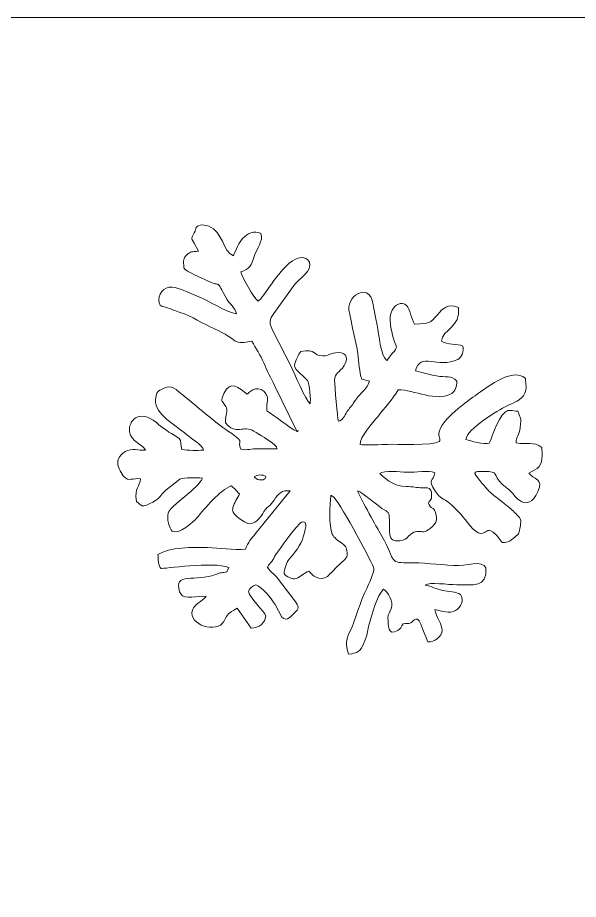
# Model space of a CAD drawing. Header units: millimetres. Extents: x -127 to 127, y -90 to 89.
# Drawn here: x -104.34 to -82.23, y 54.16 to 88.9 of the extents above; entities that cross this region are included whole.
import ezdxf

# ---------------------------------------------------------------- set-up
doc = ezdxf.new("R2010")
doc.units = ezdxf.units.MM
doc.header["$MEASUREMENT"] = 0
doc.layers.add('Layer 1', color=7, linetype='Continuous')

msp = doc.modelspace()

# ---------------------------------------------------------------- linework, layer by layer
at = {"layer": 'Layer 1', "color": 1, "lineweight": 20}
msp.add_lwpolyline([(-127, -88.9), (127, -88.9), (127, 88.9), (-127, 88.9), (-127, -88.9)], close=True, dxfattribs=at)
at = {"layer": 'Layer 1', "color": 1, "lineweight": 9}
for points, knots in [([(-97.2095, 79.6941), (-97.4905, 79.6592), (-97.5003, 79.7144), (-97.6666, 79.5561), (-97.6666, 79.5561), (-97.8208, 79.4095), (-97.805, 79.3444), (-97.7838, 79.0463), (-97.7838, 79.0463), (-97.7086, 78.8855), (-97.0642, 78.6442), (-96.8571, 78.5371), (-96.8571, 78.5371), (-96.2626, 78.2297), (-96.5651, 78.6741), (-96.0889, 77.8108), (-96.0889, 77.8108), (-95.9842, 77.6209), (-95.7531, 77.4761), (-95.7124, 77.225), (-95.7124, 77.225), (-96.0919, 77.2923), (-96.8443, 77.7626), (-97.283, 77.939), (-97.283, 77.939), (-97.5263, 78.0369), (-97.868, 78.1953), (-98.1139, 78.2637), (-98.1139, 78.2637), (-98.4781, 78.365), (-98.7677, 78.1256), (-98.7677, 77.7674), (-98.7677, 77.7674), (-98.7677, 77.5065), (-98.652, 77.538), (-98.4336, 77.4682), (-98.4336, 77.4682), (-98.2346, 77.4047), (-98.1531, 77.3548), (-97.9322, 77.289), (-97.9322, 77.289), (-97.4762, 77.1535), (-97.0306, 76.8323), (-96.577, 76.6423), (-96.577, 76.6423), (-96.1681, 76.471), (-95.8387, 76.2011), (-95.7168, 76.1373), (-95.7168, 76.1373), (-95.5284, 76.0386), (-95.307, 76.1441), (-95.0993, 76.1481), (-95.0993, 76.1481), (-94.9558, 75.8714), (-94.7597, 75.594), (-94.6338, 75.2997), (-94.6338, 75.2997), (-94.5044, 74.9974), (-94.3542, 74.7066), (-94.2102, 74.4072), (-94.2102, 74.4072), (-94.2102, 74.4072), (-93.3249, 72.6044), (-93.3249, 72.6044), (-93.3249, 72.6044), (-93.6145, 72.7245), (-94.2274, 73.2488), (-94.5163, 73.4062), (-94.5163, 73.4062), (-94.5364, 73.7317), (-94.3761, 73.9284), (-94.6225, 74.1664), (-94.6225, 74.1664), (-94.9332, 74.4666), (-95.2567, 74.0803), (-95.2907, 74.0636), (-95.2907, 74.0636), (-95.6011, 74.2892), (-95.9603, 74.6633), (-96.2041, 74.0909), (-96.2041, 74.0909), (-96.3455, 73.7589), (-96.3038, 73.859), (-96.1343, 73.586), (-96.1343, 73.586), (-96.0256, 73.4109), (-96.1508, 73.2677), (-96.1431, 72.9524), (-96.1431, 72.9524), (-95.763, 72.4136), (-95.4112, 72.8672), (-95.0249, 72.6118), (-95.0249, 72.6118), (-94.7904, 72.4568), (-94.4074, 72.2618), (-94.2125, 72.0633), (-94.2125, 72.0633), (-94.0918, 71.9403), (-94.1807, 72.0821), (-94.1023, 71.9123), (-94.1023, 71.9123), (-94.3552, 71.9172), (-94.603, 71.9104), (-94.8568, 71.9158), (-94.8568, 71.9158), (-95.1012, 71.921), (-95.2912, 71.8466), (-95.5347, 71.8948), (-95.5347, 71.8948), (-95.7189, 72.317), (-95.2948, 72.1043), (-96.0218, 72.5957), (-96.0218, 72.5957), (-96.6181, 72.9989), (-97.239, 73.5769), (-97.804, 74.0073), (-97.804, 74.0073), (-98.1008, 74.2333), (-98.2077, 74.5003), (-98.6715, 74.2553), (-98.6715, 74.2553), (-98.8496, 74.1612), (-98.8822, 74.1039), (-98.9015, 73.8414), (-98.9015, 73.8414), (-98.9434, 73.2714), (-98.0707, 72.815), (-97.6756, 72.4754), (-97.6756, 72.4754), (-97.467, 72.2961), (-97.0658, 72.0749), (-97.0039, 71.8631), (-97.0039, 71.8631), (-97.294, 71.8299), (-97.5777, 71.8535), (-97.8662, 71.8901), (-97.8662, 71.8901), (-97.8662, 71.8901), (-97.8887, 72.0168), (-97.8887, 72.0168), (-97.8887, 72.0168), (-97.9102, 72.185), (-97.9017, 72.3088), (-98.0601, 72.3899), (-98.0601, 72.3899), (-98.3675, 72.5471), (-98.5905, 72.7183), (-98.868, 72.9436), (-98.868, 72.9436), (-99.5486, 73.4959), (-99.9885, 73.023), (-99.9243, 72.5755), (-99.9243, 72.5755), (-99.871, 72.2035), (-99.4048, 72.0889), (-99.3, 71.8586), (-99.3, 71.8586), (-99.5831, 71.8369), (-99.8243, 71.9632), (-100.0957, 71.8036), (-100.0957, 71.8036), (-100.2243, 71.7279), (-100.4074, 71.5696), (-100.394, 71.3371), (-100.394, 71.3371), (-100.385, 71.1818), (-100.2296, 70.9005), (-100.1445, 70.8132), (-100.1445, 70.8132), (-99.9502, 70.614), (-99.7927, 70.768), (-99.4913, 70.7328), (-99.4913, 70.7328), (-99.5205, 70.412), (-99.7431, 70.4102), (-99.6535, 69.8418), (-99.6535, 69.8418), (-99.3848, 69.5839), (-99.3601, 69.6311), (-99.0033, 69.8146), (-99.0033, 69.8146), (-98.6724, 69.9847), (-98.7531, 70.0735), (-98.491, 70.282), (-98.491, 70.282), (-98.491, 70.282), (-97.946, 70.7188), (-97.946, 70.7188), (-97.946, 70.7188), (-97.745, 70.7873), (-97.289, 70.7855), (-97.0533, 70.7566), (-97.0533, 70.7566), (-97.1948, 70.3624), (-98.3382, 69.651), (-98.4087, 69.3819), (-98.4087, 69.3819), (-98.465, 69.1669), (-98.3555, 68.7817), (-98.2434, 68.6668), (-98.2434, 68.6668), (-97.9949, 68.5063), (-97.3994, 69.0287), (-97.2709, 69.1902), (-97.2709, 69.1902), (-96.9687, 69.5701), (-96.3479, 70.279), (-95.9203, 70.4571), (-95.9203, 70.4571), (-95.7568, 70.3525), (-95.7465, 70.2608), (-95.5927, 70.1413), (-95.5927, 70.1413), (-95.6628, 69.9602), (-95.8038, 69.8045), (-95.8495, 69.5948), (-95.8495, 69.5948), (-95.8519, 69.5837), (-95.8632, 69.4989), (-95.8632, 69.4931), (-95.8632, 69.4931), (-95.8616, 69.3022), (-95.3609, 69.0006), (-95.2668, 68.9716), (-95.2668, 68.9716), (-95.0086, 68.892), (-94.7587, 69.2087), (-94.6756, 69.3659), (-94.6756, 69.3659), (-94.5488, 69.6056), (-94.3423, 69.6821), (-94.2217, 69.8938), (-94.2217, 69.8938), (-94.079, 70.1445), (-93.9165, 70.2985), (-93.5879, 70.2571), (-93.5879, 70.2571), (-93.5879, 70.2571), (-94.9548, 68.5777), (-94.9548, 68.5777), (-94.9548, 68.5777), (-95.1249, 68.355), (-95.245, 68.2534), (-95.3535, 67.9541), (-95.3535, 67.9541), (-95.8563, 67.915), (-96.3544, 68.0032), (-96.8573, 68.02), (-96.8573, 68.02), (-97.3781, 68.0375), (-98.3771, 68.0501), (-98.8045, 67.7442), (-98.8045, 67.7442), (-98.7996, 67.6107), (-98.7971, 67.2833), (-98.6795, 67.1999), (-98.6795, 67.1999), (-98.6283, 67.1764), (-96.6031, 67.4873), (-96.0134, 67.2346), (-96.0134, 67.2346), (-96.0134, 67.2346), (-96.0883, 67.0631), (-96.0883, 67.0631), (-96.0883, 67.0631), (-96.2653, 67.0231), (-96.3259, 67.0499), (-96.5368, 66.9635), (-96.5368, 66.9635), (-97.2872, 66.6563), (-98.2298, 67.0701), (-97.9501, 66.284), (-97.9501, 66.284), (-97.9501, 66.284), (-97.9068, 66.1948), (-97.9068, 66.1948), (-97.9068, 66.1948), (-97.7764, 65.9394), (-97.2189, 66.152), (-96.9055, 66.0947), (-96.9055, 66.0947), (-97.0613, 65.895), (-97.3768, 65.7999), (-97.4457, 65.5644), (-97.4457, 65.5644), (-97.6266, 64.9452), (-96.4524, 64.6431), (-96.2138, 65.1054), (-96.2138, 65.1054), (-96.0329, 65.4558), (-96.0701, 65.3871), (-95.6882, 65.6407), (-95.6882, 65.6407), (-95.6882, 65.6407), (-95.1302, 64.845), (-95.1302, 64.845), (-95.1302, 64.845), (-94.8241, 64.8511), (-94.5744, 65.0442), (-94.5545, 65.325), (-94.5545, 65.325), (-94.5845, 65.4983), (-95.2409, 66.0768), (-95.2329, 66.3051), (-95.2329, 66.3051), (-95.1766, 66.4411), (-95.0807, 66.5104), (-94.9404, 66.5561), (-94.9404, 66.5561), (-94.6577, 66.43), (-94.3843, 66.0573), (-94.185, 65.7823), (-94.185, 65.7823), (-94.185, 65.7823), (-93.9163, 65.281), (-93.9163, 65.281), (-93.9163, 65.281), (-93.716, 65.0781), (-93.5288, 65.3444), (-93.4309, 65.434), (-93.4309, 65.434), (-93.2256, 65.6218), (-93.25, 65.7023), (-93.4052, 65.9218), (-93.4052, 65.9218), (-93.4052, 65.9218), (-94.0923, 66.8137), (-94.0923, 66.8137), (-94.0923, 66.8137), (-94.2466, 67.0233), (-94.3507, 67.0233), (-94.4887, 67.2425), (-94.4887, 67.2425), (-94.4289, 67.3769), (-94.3851, 67.3826), (-94.317, 67.4712), (-94.317, 67.4712), (-94.2537, 67.5536), (-94.2312, 67.6348), (-94.1631, 67.7432), (-94.1631, 67.7432), (-94.059, 67.9089), (-93.2817, 68.9637), (-93.14, 69.0234), (-93.14, 69.0234), (-92.8356, 69.1517), (-93.04, 68.5943), (-93.0748, 68.448), (-93.0748, 68.448), (-93.1439, 68.1568), (-93.4429, 67.777), (-93.6376, 67.559), (-93.6376, 67.559), (-93.7367, 67.448), (-93.8241, 67.1693), (-93.8321, 66.9869), (-93.8321, 66.9869), (-93.7413, 66.8833), (-93.5359, 66.7507), (-93.3517, 66.8068), (-93.3517, 66.8068), (-93.1702, 66.862), (-93.0579, 67.0283), (-92.8528, 67.0862), (-92.8528, 67.0862), (-92.6933, 66.9752), (-92.6975, 66.8639), (-92.4586, 66.8207), (-92.4586, 66.8207), (-92.1727, 66.769), (-92.1327, 66.8994), (-91.9845, 67.0119), (-91.9845, 67.0119), (-91.9845, 67.0119), (-91.6956, 67.3191), (-91.6956, 67.3191), (-91.6956, 67.3191), (-91.5861, 67.428), (-91.3715, 67.5739), (-91.3383, 67.7113), (-91.3383, 67.7113), (-91.3762, 68.0107), (-91.3616, 68.053), (-91.5589, 68.1954), (-91.5589, 68.1954), (-91.701, 68.2979), (-91.8656, 68.4007), (-91.9297, 68.5517), (-91.9297, 68.5517), (-92.0753, 68.8945), (-92.0328, 69.6861), (-91.9902, 70.0713), (-91.9902, 70.0713), (-91.9686, 70.0699), (-91.9561, 70.074), (-91.9537, 70.0654), (-91.9537, 70.0654), (-91.9537, 70.0654), (-91.8512, 69.9947), (-91.8512, 69.9947), (-91.8512, 69.9947), (-91.5552, 69.6448), (-90.3056, 67.3358), (-90.2924, 67.1937), (-90.2924, 67.1937), (-90.2793, 67.053), (-90.5049, 66.5393), (-90.5742, 66.4101), (-90.5742, 66.4101), (-90.8068, 65.9765), (-91.0507, 65.0747), (-91.218, 64.755), (-91.218, 64.755), (-91.3832, 64.4389), (-91.4297, 64.204), (-91.2925, 63.8275), (-91.2925, 63.8275), (-90.9227, 63.8391), (-90.826, 63.95), (-90.6969, 64.2318), (-90.6969, 64.2318), (-90.4865, 64.6904), (-90.5881, 64.6181), (-90.4857, 64.9589), (-90.4857, 64.9589), (-90.3601, 65.3769), (-90.1748, 66.1456), (-89.9132, 66.3841), (-89.9132, 66.3841), (-89.7217, 66.2929), (-89.5278, 65.8724), (-89.5928, 65.6507), (-89.5928, 65.6507), (-89.6551, 65.4382), (-89.7402, 65.4391), (-89.7348, 65.2485), (-89.7348, 65.2485), (-89.7269, 64.9725), (-89.7515, 64.5209), (-89.3454, 64.7546), (-89.3454, 64.7546), (-89.2395, 64.8155), (-89.2037, 64.8982), (-89.1402, 65.0236), (-89.1402, 65.0236), (-88.9967, 65.0403), (-88.9459, 65.0042), (-88.834, 65.0573), (-88.834, 65.0573), (-88.7329, 65.1053), (-88.5713, 65.4885), (-88.3606, 64.7926), (-88.3606, 64.7926), (-88.3606, 64.7926), (-88.163, 64.3058), (-88.163, 64.3058), (-88.163, 64.3058), (-87.8856, 64.2944), (-87.6168, 64.51), (-87.5989, 64.7733), (-87.5989, 64.7733), (-87.5868, 64.951), (-87.8303, 65.292), (-87.888, 65.5833), (-87.888, 65.5833), (-87.5945, 65.535), (-87.3188, 65.3935), (-87.0656, 65.5435), (-87.0656, 65.5435), (-86.8717, 65.6583), (-86.7117, 65.9527), (-86.8787, 66.1773), (-86.8787, 66.1773), (-87.0414, 66.2875), (-87.3632, 66.279), (-87.5814, 66.3363), (-87.5814, 66.3363), (-87.8134, 66.3973), (-88.0344, 66.4884), (-88.2632, 66.5438), (-88.2632, 66.5438), (-88.083, 66.6742), (-87.3629, 66.5571), (-87.0162, 66.5571), (-87.0162, 66.5571), (-86.3647, 66.5571), (-85.8295, 66.4242), (-85.8704, 67.2194), (-85.8704, 67.2194), (-86.0172, 67.565), (-86.6318, 67.2744), (-87.1496, 67.315), (-87.1496, 67.315), (-87.7554, 67.3624), (-88.3717, 67.4248), (-88.9759, 67.4248), (-88.9759, 67.4248), (-89.7535, 67.4248), (-89.3755, 67.4896), (-90.0931, 68.6828), (-90.0931, 68.6828), (-90.2019, 68.8637), (-90.9099, 70.126), (-90.9291, 70.2609), (-90.9291, 70.2609), (-90.7361, 70.1948), (-90.2029, 69.7143), (-89.9752, 69.567), (-89.9752, 69.567), (-89.6906, 69.383), (-89.7017, 69.462), (-89.6752, 69.0876), (-89.6752, 69.0876), (-89.6489, 68.716), (-89.7953, 68.2067), (-89.2685, 68.2937), (-89.2685, 68.2937), (-89.0685, 68.3267), (-89.0265, 68.356), (-88.9215, 68.4667), (-88.9215, 68.4667), (-88.4963, 68.9155), (-88.3945, 68.3445), (-87.9059, 68.9424), (-87.9059, 68.9424), (-87.8125, 69.0567), (-87.8001, 69.1541), (-87.8501, 69.3498), (-87.8501, 69.3498), (-87.923, 69.6353), (-87.9641, 69.5183), (-88.0717, 69.6423), (-88.0717, 69.6423), (-88.233, 69.828), (-88.015, 69.8558), (-88.015, 70.0122), (-88.015, 70.0122), (-88.015, 70.318), (-88.0437, 70.3919), (-88.358, 70.3789), (-88.358, 70.3789), (-88.6023, 70.3689), (-88.7513, 70.4297), (-89.0177, 70.4301), (-89.0177, 70.4301), (-89.4742, 70.4308), (-89.7549, 70.6579), (-90.0618, 70.9372), (-90.0618, 70.9372), (-89.866, 71.0903), (-89.2881, 70.9979), (-88.9759, 70.9869), (-88.9759, 70.9869), (-88.6551, 70.9756), (-88.1152, 71.075), (-87.8887, 70.9718), (-87.8887, 70.9718), (-87.9323, 70.601), (-88.1987, 70.7676), (-87.8601, 70.2334), (-87.8601, 70.2334), (-87.6454, 69.8949), (-87.6149, 70.0436), (-87.2353, 69.7088), (-87.2353, 69.7088), (-87.2353, 69.7088), (-86.8523, 69.3246), (-86.8523, 69.3246), (-86.8523, 69.3246), (-86.69, 69.1351), (-86.3085, 68.5821), (-86.079, 68.5789), (-86.079, 68.5789), (-85.8321, 68.5753), (-85.8447, 68.8125), (-85.5908, 68.6302), (-85.5908, 68.6302), (-85.4679, 68.542), (-85.3229, 68.3463), (-85.2357, 68.2214), (-85.2357, 68.2214), (-84.9706, 68.2099), (-84.8977, 68.2948), (-84.7466, 68.4246), (-84.7466, 68.4246), (-84.5323, 68.6087), (-84.567, 68.5533), (-84.5139, 68.888), (-84.5139, 68.888), (-84.4806, 69.098), (-84.4858, 69.1441), (-84.6472, 69.3131), (-84.6472, 69.3131), (-84.7671, 69.4385), (-84.9147, 69.5713), (-85.026, 69.659), (-85.026, 69.659), (-85.716, 70.2021), (-85.6302, 70.0918), (-86.1113, 70.6616), (-86.1113, 70.6616), (-86.4201, 71.0273), (-86.3597, 71.0233), (-85.9512, 71.0233), (-85.9512, 71.0233), (-85.3089, 71.0233), (-85.6345, 70.9019), (-85.23, 70.5205), (-85.23, 70.5205), (-85.1099, 70.4072), (-85.003, 70.3476), (-84.8856, 70.226), (-84.8856, 70.226), (-84.7439, 70.0793), (-84.2482, 69.3123), (-83.8204, 70.2311), (-83.8204, 70.2311), (-83.5761, 70.7557), (-84.0033, 70.7016), (-84.1838, 70.9497), (-84.1838, 70.9497), (-83.8469, 71.1583), (-83.5792, 71.1241), (-83.6635, 71.9692), (-83.6635, 71.9692), (-83.9941, 72.2272), (-84.2697, 72.0581), (-84.6782, 72.1461), (-84.6782, 72.1461), (-84.688, 72.395), (-84.5484, 72.4471), (-84.5189, 72.7422), (-84.5189, 72.7422), (-84.4709, 73.2223), (-84.505, 73.0546), (-84.6102, 73.3938), (-84.6102, 73.3938), (-84.8462, 73.4026), (-84.9823, 73.4658), (-85.0981, 73.3754), (-85.0981, 73.3754), (-85.4523, 73.0985), (-85.6977, 72.1652), (-85.7381, 72.1329), (-85.7381, 72.1329), (-85.9359, 72.0687), (-86.4832, 72.2135), (-86.6598, 72.2833), (-86.6598, 72.2833), (-86.6338, 72.6778), (-85.4199, 73.429), (-85.0329, 73.6109), (-85.0329, 73.6109), (-84.7552, 73.7414), (-84.4818, 73.8086), (-84.3358, 74.105), (-84.3358, 74.105), (-84.2505, 74.2783), (-84.3109, 74.4791), (-84.3109, 74.6817), (-84.3109, 74.6817), (-84.8224, 75.1764), (-85.9666, 74.2379), (-86.3864, 73.9424), (-86.3864, 73.9424), (-88.2896, 72.6026), (-87.5575, 72.3374), (-87.7103, 72.2074), (-87.7103, 72.2074), (-87.9335, 72.0174), (-89.4771, 72.1067), (-89.7413, 72.0889), (-89.7413, 72.0889), (-89.9339, 72.0759), (-90.6883, 72.055), (-90.8271, 72.0814), (-90.8271, 72.0814), (-90.8735, 72.3691), (-90.3195, 72.9548), (-90.139, 73.1778), (-90.139, 73.1778), (-89.8716, 73.5083), (-89.5557, 73.878), (-89.3268, 74.2352), (-89.3268, 74.2352), (-88.7353, 74.2484), (-87.7842, 73.732), (-87.2186, 74.0918), (-87.2186, 74.0918), (-87.1002, 74.1671), (-87.0019, 74.3708), (-87.023, 74.5733), (-87.023, 74.5733), (-87.2403, 74.8247), (-87.4517, 74.717), (-87.8229, 74.7862), (-87.8229, 74.7862), (-88.0907, 74.8361), (-88.3946, 74.9144), (-88.6476, 74.9844), (-88.6476, 74.9844), (-88.4765, 75.7515), (-87.7684, 75.0539), (-86.979, 75.4312), (-86.979, 75.4312), (-86.8212, 75.5066), (-86.7274, 75.7774), (-86.7776, 75.963), (-86.7776, 75.963), (-87.0037, 76.0603), (-87.3931, 76.0008), (-87.6241, 76.1482), (-87.6241, 76.1482), (-87.5824, 76.628), (-86.8484, 76.7019), (-86.9552, 77.4857), (-86.9552, 77.4857), (-87.3924, 77.6673), (-87.5625, 77.4321), (-87.7743, 77.2044), (-87.7743, 77.2044), (-88.1161, 76.8368), (-88.0527, 76.8612), (-88.689, 76.8262), (-88.689, 76.8262), (-88.7952, 77.0071), (-88.8921, 77.4451), (-88.9854, 77.5479), (-88.9854, 77.5479), (-89.2139, 77.7443), (-89.4607, 77.5792), (-89.566, 77.3744), (-89.566, 77.3744), (-89.7344, 77.0473), (-89.6162, 76.6119), (-89.5142, 76.2488), (-89.5142, 76.2488), (-89.4124, 75.8863), (-89.308, 75.9293), (-89.5632, 75.6701), (-89.5632, 75.6701), (-89.6716, 75.56), (-89.6908, 75.4886), (-89.7856, 75.3874), (-89.7856, 75.3874), (-90.0436, 75.6055), (-90.0766, 76.3896), (-90.1672, 76.7885), (-90.1672, 76.7885), (-90.3722, 77.6901), (-90.2947, 78.0717), (-90.7227, 78.0717), (-90.7227, 78.0717), (-91.0154, 78.0717), (-91.2346, 77.7946), (-91.2795, 77.51), (-91.2795, 77.51), (-91.3087, 77.3255), (-90.9736, 76.0724), (-90.92, 75.649), (-90.92, 75.649), (-90.8794, 75.3287), (-90.8631, 74.9449), (-90.7704, 74.6525), (-90.7704, 74.6525), (-90.7704, 74.6525), (-90.4699, 74.5772), (-90.4699, 74.5772), (-90.4699, 74.5772), (-90.5144, 74.392), (-90.6238, 74.2823), (-90.7352, 74.1569), (-90.7352, 74.1569), (-90.8812, 73.9925), (-90.9375, 73.9558), (-91.0634, 73.7618), (-91.0634, 73.7618), (-91.1674, 73.6017), (-91.2571, 73.5026), (-91.3513, 73.3673), (-91.3513, 73.3673), (-91.4482, 73.228), (-91.5085, 73.0405), (-91.6893, 72.9987), (-91.6893, 72.9987), (-91.7317, 73.1229), (-91.8353, 74.3927), (-91.8386, 74.6162), (-91.8386, 74.6162), (-91.8429, 74.9095), (-91.6442, 74.9101), (-91.4671, 75.1889), (-91.4671, 75.1889), (-91.322, 75.4175), (-91.2941, 75.701), (-91.7026, 75.701), (-91.7026, 75.701), (-91.9923, 75.701), (-92.0657, 75.5742), (-92.299, 75.5742), (-92.299, 75.5742), (-92.7191, 75.5742), (-92.5299, 75.8727), (-93.176, 75.7434), (-93.176, 75.7434), (-93.2601, 75.6415), (-93.3838, 75.3605), (-93.4274, 75.2108), (-93.4274, 75.2108), (-93.4127, 74.9942), (-93.0004, 74.7389), (-92.9064, 74.605), (-92.9064, 74.605), (-92.8424, 74.514), (-92.7611, 73.7792), (-92.8096, 73.6864), (-92.8096, 73.6864), (-92.9752, 73.7971), (-93.4481, 74.9396), (-93.5359, 75.1272), (-93.5359, 75.1272), (-93.5359, 75.1272), (-94.2831, 76.5929), (-94.2831, 76.5929), (-94.2831, 76.5929), (-94.4835, 76.9463), (-94.3585, 77.0863), (-94.1643, 77.3312), (-94.1643, 77.3312), (-94.1643, 77.3312), (-93.4776, 78.3084), (-93.4776, 78.3084), (-93.4776, 78.3084), (-93.2473, 78.6221), (-92.6934, 78.9224), (-92.8327, 79.2698), (-92.8327, 79.2698), (-93.0048, 79.535), (-93.2601, 79.4629), (-93.5043, 79.313), (-93.5043, 79.313), (-93.8296, 79.1132), (-94.1988, 78.5937), (-94.4253, 78.2748), (-94.4253, 78.2748), (-94.5132, 78.1511), (-94.7467, 77.7934), (-94.8552, 77.7339), (-94.8552, 77.7339), (-95.0148, 77.8445), (-95.4909, 78.6635), (-95.5397, 78.879), (-95.5397, 78.879), (-95.1951, 78.9917), (-95.1113, 79.1447), (-95.0086, 79.4917), (-95.0086, 79.4917), (-94.9144, 79.8097), (-94.6365, 80.0979), (-94.7455, 80.3912), (-94.7455, 80.3912), (-94.9928, 80.5491), (-95.308, 80.3701), (-95.463, 80.2077), (-95.463, 80.2077), (-95.6026, 80.0613), (-95.7357, 79.7363), (-95.8326, 79.5168), (-95.8326, 79.5168), (-96.266, 79.6956), (-96.2314, 80.4771), (-96.8049, 80.6783), (-96.8049, 80.6783), (-96.9354, 80.7241), (-97.0261, 80.7541), (-97.1395, 80.7212), (-97.1395, 80.7212), (-97.3399, 80.663), (-97.2719, 80.6286), (-97.3755, 80.4177), (-97.3755, 80.4177), (-97.479, 80.2071), (-97.5237, 80.2308), (-97.3967, 80.0413), (-97.3967, 80.0413), (-97.3911, 80.033), (-97.3822, 80.0244), (-97.3764, 80.0163), (-97.3764, 80.0163), (-97.3764, 80.0163), (-97.2095, 79.6941), (-97.2095, 79.6941)], [0, 0, 0, 0, 0.0044643, 0.0044643, 0.0044643, 0.0044643, 0.0089286, 0.0089286, 0.0089286, 0.0089286, 0.0133929, 0.0133929, 0.0133929, 0.0133929, 0.0178571, 0.0178571, 0.0178571, 0.0178571, 0.0223214, 0.0223214, 0.0223214, 0.0223214, 0.0267857, 0.0267857, 0.0267857, 0.0267857, 0.03125, 0.03125, 0.03125, 0.03125, 0.0357143, 0.0357143, 0.0357143, 0.0357143, 0.0401786, 0.0401786, 0.0401786, 0.0401786, 0.0446429, 0.0446429, 0.0446429, 0.0446429, 0.0491071, 0.0491071, 0.0491071, 0.0491071, 0.0535714, 0.0535714, 0.0535714, 0.0535714, 0.0580357, 0.0580357, 0.0580357, 0.0580357, 0.0625, 0.0625, 0.0625, 0.0625, 0.0669643, 0.0669643, 0.0669643, 0.0669643, 0.0714286, 0.0714286, 0.0714286, 0.0714286, 0.0758929, 0.0758929, 0.0758929, 0.0758929, 0.0803571, 0.0803571, 0.0803571, 0.0803571, 0.0848214, 0.0848214, 0.0848214, 0.0848214, 0.0892857, 0.0892857, 0.0892857, 0.0892857, 0.09375, 0.09375, 0.09375, 0.09375, 0.0982143, 0.0982143, 0.0982143, 0.0982143, 0.1026786, 0.1026786, 0.1026786, 0.1026786, 0.1071429, 0.1071429, 0.1071429, 0.1071429, 0.1116071, 0.1116071, 0.1116071, 0.1116071, 0.1160714, 0.1160714, 0.1160714, 0.1160714, 0.1205357, 0.1205357, 0.1205357, 0.1205357, 0.125, 0.125, 0.125, 0.125, 0.1294643, 0.1294643, 0.1294643, 0.1294643, 0.1339286, 0.1339286, 0.1339286, 0.1339286, 0.1383929, 0.1383929, 0.1383929, 0.1383929, 0.1428571, 0.1428571, 0.1428571, 0.1428571, 0.1473214, 0.1473214, 0.1473214, 0.1473214, 0.1517857, 0.1517857, 0.1517857, 0.1517857, 0.15625, 0.15625, 0.15625, 0.15625, 0.1607143, 0.1607143, 0.1607143, 0.1607143, 0.1651786, 0.1651786, 0.1651786, 0.1651786, 0.1696429, 0.1696429, 0.1696429, 0.1696429, 0.1741071, 0.1741071, 0.1741071, 0.1741071, 0.1785714, 0.1785714, 0.1785714, 0.1785714, 0.1830357, 0.1830357, 0.1830357, 0.1830357, 0.1875, 0.1875, 0.1875, 0.1875, 0.1919643, 0.1919643, 0.1919643, 0.1919643, 0.1964286, 0.1964286, 0.1964286, 0.1964286, 0.2008929, 0.2008929, 0.2008929, 0.2008929, 0.2053571, 0.2053571, 0.2053571, 0.2053571, 0.2098214, 0.2098214, 0.2098214, 0.2098214, 0.2142857, 0.2142857, 0.2142857, 0.2142857, 0.21875, 0.21875, 0.21875, 0.21875, 0.2232143, 0.2232143, 0.2232143, 0.2232143, 0.2276786, 0.2276786, 0.2276786, 0.2276786, 0.2321429, 0.2321429, 0.2321429, 0.2321429, 0.2366071, 0.2366071, 0.2366071, 0.2366071, 0.2410714, 0.2410714, 0.2410714, 0.2410714, 0.2455357, 0.2455357, 0.2455357, 0.2455357, 0.25, 0.25, 0.25, 0.25, 0.2544643, 0.2544643, 0.2544643, 0.2544643, 0.2589286, 0.2589286, 0.2589286, 0.2589286, 0.2633929, 0.2633929, 0.2633929, 0.2633929, 0.2678571, 0.2678571, 0.2678571, 0.2678571, 0.2723214, 0.2723214, 0.2723214, 0.2723214, 0.2767857, 0.2767857, 0.2767857, 0.2767857, 0.28125, 0.28125, 0.28125, 0.28125, 0.2857143, 0.2857143, 0.2857143, 0.2857143, 0.2901786, 0.2901786, 0.2901786, 0.2901786, 0.2946429, 0.2946429, 0.2946429, 0.2946429, 0.2991071, 0.2991071, 0.2991071, 0.2991071, 0.3035714, 0.3035714, 0.3035714, 0.3035714, 0.3080357, 0.3080357, 0.3080357, 0.3080357, 0.3125, 0.3125, 0.3125, 0.3125, 0.3169643, 0.3169643, 0.3169643, 0.3169643, 0.3214286, 0.3214286, 0.3214286, 0.3214286, 0.3258929, 0.3258929, 0.3258929, 0.3258929, 0.3303571, 0.3303571, 0.3303571, 0.3303571, 0.3348214, 0.3348214, 0.3348214, 0.3348214, 0.3392857, 0.3392857, 0.3392857, 0.3392857, 0.34375, 0.34375, 0.34375, 0.34375, 0.3482143, 0.3482143, 0.3482143, 0.3482143, 0.3526786, 0.3526786, 0.3526786, 0.3526786, 0.3571429, 0.3571429, 0.3571429, 0.3571429, 0.3616071, 0.3616071, 0.3616071, 0.3616071, 0.3660714, 0.3660714, 0.3660714, 0.3660714, 0.3705357, 0.3705357, 0.3705357, 0.3705357, 0.375, 0.375, 0.375, 0.375, 0.3794643, 0.3794643, 0.3794643, 0.3794643, 0.3839286, 0.3839286, 0.3839286, 0.3839286, 0.3883929, 0.3883929, 0.3883929, 0.3883929, 0.3928571, 0.3928571, 0.3928571, 0.3928571, 0.3973214, 0.3973214, 0.3973214, 0.3973214, 0.4017857, 0.4017857, 0.4017857, 0.4017857, 0.40625, 0.40625, 0.40625, 0.40625, 0.4107143, 0.4107143, 0.4107143, 0.4107143, 0.4151786, 0.4151786, 0.4151786, 0.4151786, 0.4196429, 0.4196429, 0.4196429, 0.4196429, 0.4241071, 0.4241071, 0.4241071, 0.4241071, 0.4285714, 0.4285714, 0.4285714, 0.4285714, 0.4330357, 0.4330357, 0.4330357, 0.4330357, 0.4375, 0.4375, 0.4375, 0.4375, 0.4419643, 0.4419643, 0.4419643, 0.4419643, 0.4464286, 0.4464286, 0.4464286, 0.4464286, 0.4508929, 0.4508929, 0.4508929, 0.4508929, 0.4553571, 0.4553571, 0.4553571, 0.4553571, 0.4598214, 0.4598214, 0.4598214, 0.4598214, 0.4642857, 0.4642857, 0.4642857, 0.4642857, 0.46875, 0.46875, 0.46875, 0.46875, 0.4732143, 0.4732143, 0.4732143, 0.4732143, 0.4776786, 0.4776786, 0.4776786, 0.4776786, 0.4821429, 0.4821429, 0.4821429, 0.4821429, 0.4866071, 0.4866071, 0.4866071, 0.4866071, 0.4910714, 0.4910714, 0.4910714, 0.4910714, 0.4955357, 0.4955357, 0.4955357, 0.4955357, 0.5, 0.5, 0.5, 0.5, 0.5044643, 0.5044643, 0.5044643, 0.5044643, 0.5089286, 0.5089286, 0.5089286, 0.5089286, 0.5133929, 0.5133929, 0.5133929, 0.5133929, 0.5178571, 0.5178571, 0.5178571, 0.5178571, 0.5223214, 0.5223214, 0.5223214, 0.5223214, 0.5267857, 0.5267857, 0.5267857, 0.5267857, 0.53125, 0.53125, 0.53125, 0.53125, 0.5357143, 0.5357143, 0.5357143, 0.5357143, 0.5401786, 0.5401786, 0.5401786, 0.5401786, 0.5446429, 0.5446429, 0.5446429, 0.5446429, 0.5491071, 0.5491071, 0.5491071, 0.5491071, 0.5535714, 0.5535714, 0.5535714, 0.5535714, 0.5580357, 0.5580357, 0.5580357, 0.5580357, 0.5625, 0.5625, 0.5625, 0.5625, 0.5669643, 0.5669643, 0.5669643, 0.5669643, 0.5714286, 0.5714286, 0.5714286, 0.5714286, 0.5758929, 0.5758929, 0.5758929, 0.5758929, 0.5803571, 0.5803571, 0.5803571, 0.5803571, 0.5848214, 0.5848214, 0.5848214, 0.5848214, 0.5892857, 0.5892857, 0.5892857, 0.5892857, 0.59375, 0.59375, 0.59375, 0.59375, 0.5982143, 0.5982143, 0.5982143, 0.5982143, 0.6026786, 0.6026786, 0.6026786, 0.6026786, 0.6071429, 0.6071429, 0.6071429, 0.6071429, 0.6116071, 0.6116071, 0.6116071, 0.6116071, 0.6160714, 0.6160714, 0.6160714, 0.6160714, 0.6205357, 0.6205357, 0.6205357, 0.6205357, 0.625, 0.625, 0.625, 0.625, 0.6294643, 0.6294643, 0.6294643, 0.6294643, 0.6339286, 0.6339286, 0.6339286, 0.6339286, 0.6383929, 0.6383929, 0.6383929, 0.6383929, 0.6428571, 0.6428571, 0.6428571, 0.6428571, 0.6473214, 0.6473214, 0.6473214, 0.6473214, 0.6517857, 0.6517857, 0.6517857, 0.6517857, 0.65625, 0.65625, 0.65625, 0.65625, 0.6607143, 0.6607143, 0.6607143, 0.6607143, 0.6651786, 0.6651786, 0.6651786, 0.6651786, 0.6696429, 0.6696429, 0.6696429, 0.6696429, 0.6741071, 0.6741071, 0.6741071, 0.6741071, 0.6785714, 0.6785714, 0.6785714, 0.6785714, 0.6830357, 0.6830357, 0.6830357, 0.6830357, 0.6875, 0.6875, 0.6875, 0.6875, 0.6919643, 0.6919643, 0.6919643, 0.6919643, 0.6964286, 0.6964286, 0.6964286, 0.6964286, 0.7008929, 0.7008929, 0.7008929, 0.7008929, 0.7053571, 0.7053571, 0.7053571, 0.7053571, 0.7098214, 0.7098214, 0.7098214, 0.7098214, 0.7142857, 0.7142857, 0.7142857, 0.7142857, 0.71875, 0.71875, 0.71875, 0.71875, 0.7232143, 0.7232143, 0.7232143, 0.7232143, 0.7276786, 0.7276786, 0.7276786, 0.7276786, 0.7321429, 0.7321429, 0.7321429, 0.7321429, 0.7366071, 0.7366071, 0.7366071, 0.7366071, 0.7410714, 0.7410714, 0.7410714, 0.7410714, 0.7455357, 0.7455357, 0.7455357, 0.7455357, 0.75, 0.75, 0.75, 0.75, 0.7544643, 0.7544643, 0.7544643, 0.7544643, 0.7589286, 0.7589286, 0.7589286, 0.7589286, 0.7633929, 0.7633929, 0.7633929, 0.7633929, 0.7678571, 0.7678571, 0.7678571, 0.7678571, 0.7723214, 0.7723214, 0.7723214, 0.7723214, 0.7767857, 0.7767857, 0.7767857, 0.7767857, 0.78125, 0.78125, 0.78125, 0.78125, 0.7857143, 0.7857143, 0.7857143, 0.7857143, 0.7901786, 0.7901786, 0.7901786, 0.7901786, 0.7946429, 0.7946429, 0.7946429, 0.7946429, 0.7991071, 0.7991071, 0.7991071, 0.7991071, 0.8035714, 0.8035714, 0.8035714, 0.8035714, 0.8080357, 0.8080357, 0.8080357, 0.8080357, 0.8125, 0.8125, 0.8125, 0.8125, 0.8169643, 0.8169643, 0.8169643, 0.8169643, 0.8214286, 0.8214286, 0.8214286, 0.8214286, 0.8258929, 0.8258929, 0.8258929, 0.8258929, 0.8303571, 0.8303571, 0.8303571, 0.8303571, 0.8348214, 0.8348214, 0.8348214, 0.8348214, 0.8392857, 0.8392857, 0.8392857, 0.8392857, 0.84375, 0.84375, 0.84375, 0.84375, 0.8482143, 0.8482143, 0.8482143, 0.8482143, 0.8526786, 0.8526786, 0.8526786, 0.8526786, 0.8571429, 0.8571429, 0.8571429, 0.8571429, 0.8616071, 0.8616071, 0.8616071, 0.8616071, 0.8660714, 0.8660714, 0.8660714, 0.8660714, 0.8705357, 0.8705357, 0.8705357, 0.8705357, 0.875, 0.875, 0.875, 0.875, 0.8794643, 0.8794643, 0.8794643, 0.8794643, 0.8839286, 0.8839286, 0.8839286, 0.8839286, 0.8883929, 0.8883929, 0.8883929, 0.8883929, 0.8928571, 0.8928571, 0.8928571, 0.8928571, 0.8973214, 0.8973214, 0.8973214, 0.8973214, 0.9017857, 0.9017857, 0.9017857, 0.9017857, 0.90625, 0.90625, 0.90625, 0.90625, 0.9107143, 0.9107143, 0.9107143, 0.9107143, 0.9151786, 0.9151786, 0.9151786, 0.9151786, 0.9196429, 0.9196429, 0.9196429, 0.9196429, 0.9241071, 0.9241071, 0.9241071, 0.9241071, 0.9285714, 0.9285714, 0.9285714, 0.9285714, 0.9330357, 0.9330357, 0.9330357, 0.9330357, 0.9375, 0.9375, 0.9375, 0.9375, 0.9419643, 0.9419643, 0.9419643, 0.9419643, 0.9464286, 0.9464286, 0.9464286, 0.9464286, 0.9508929, 0.9508929, 0.9508929, 0.9508929, 0.9553571, 0.9553571, 0.9553571, 0.9553571, 0.9598214, 0.9598214, 0.9598214, 0.9598214, 0.9642857, 0.9642857, 0.9642857, 0.9642857, 0.96875, 0.96875, 0.96875, 0.96875, 0.9732143, 0.9732143, 0.9732143, 0.9732143, 0.9776786, 0.9776786, 0.9776786, 0.9776786, 0.9821429, 0.9821429, 0.9821429, 0.9821429, 0.9866071, 0.9866071, 0.9866071, 0.9866071, 0.9910714, 0.9910714, 0.9910714, 0.9910714, 1, 1, 1, 1]), ([(-93.3249, 72.6044), (-93.2354, 72.6946), (-93.2972, 72.5766), (-93.3098, 72.5891), (-93.3098, 72.5891), (-93.3099, 72.5892), (-93.3139, 72.5932), (-93.3142, 72.5935), (-93.3142, 72.5935), (-93.3148, 72.5941), (-93.3286, 72.6007), (-93.3249, 72.6044)], [0, 0, 0, 0, 0.25, 0.25, 0.25, 0.25, 0.5, 0.5, 0.5, 0.5, 1, 1, 1, 1]), ([(-94.8108, 70.6853), (-94.9075, 70.698), (-94.9599, 70.7681), (-95.0106, 70.8112), (-95.0106, 70.8112), (-94.8827, 70.897), (-94.6852, 70.9085), (-94.5556, 70.8219), (-94.5556, 70.8219), (-94.5558, 70.8216), (-94.5341, 70.6491), (-94.8108, 70.6853)], [0, 0, 0, 0, 0.25, 0.25, 0.25, 0.25, 0.5, 0.5, 0.5, 0.5, 1, 1, 1, 1]), ([(-95.0106, 70.8112), (-94.9599, 70.7681), (-94.9075, 70.698), (-94.8108, 70.6853), (-94.8108, 70.6853), (-94.5341, 70.6491), (-94.5558, 70.8216), (-94.5556, 70.8219), (-94.5556, 70.8219), (-94.6852, 70.9085), (-94.8827, 70.897), (-95.0106, 70.8112)], [0, 0, 0, 0, 0.25, 0.25, 0.25, 0.25, 0.5, 0.5, 0.5, 0.5, 1, 1, 1, 1])]:
    msp.add_open_spline(points, degree=3, knots=knots, dxfattribs=at)

doc.saveas('drawing.dxf')
